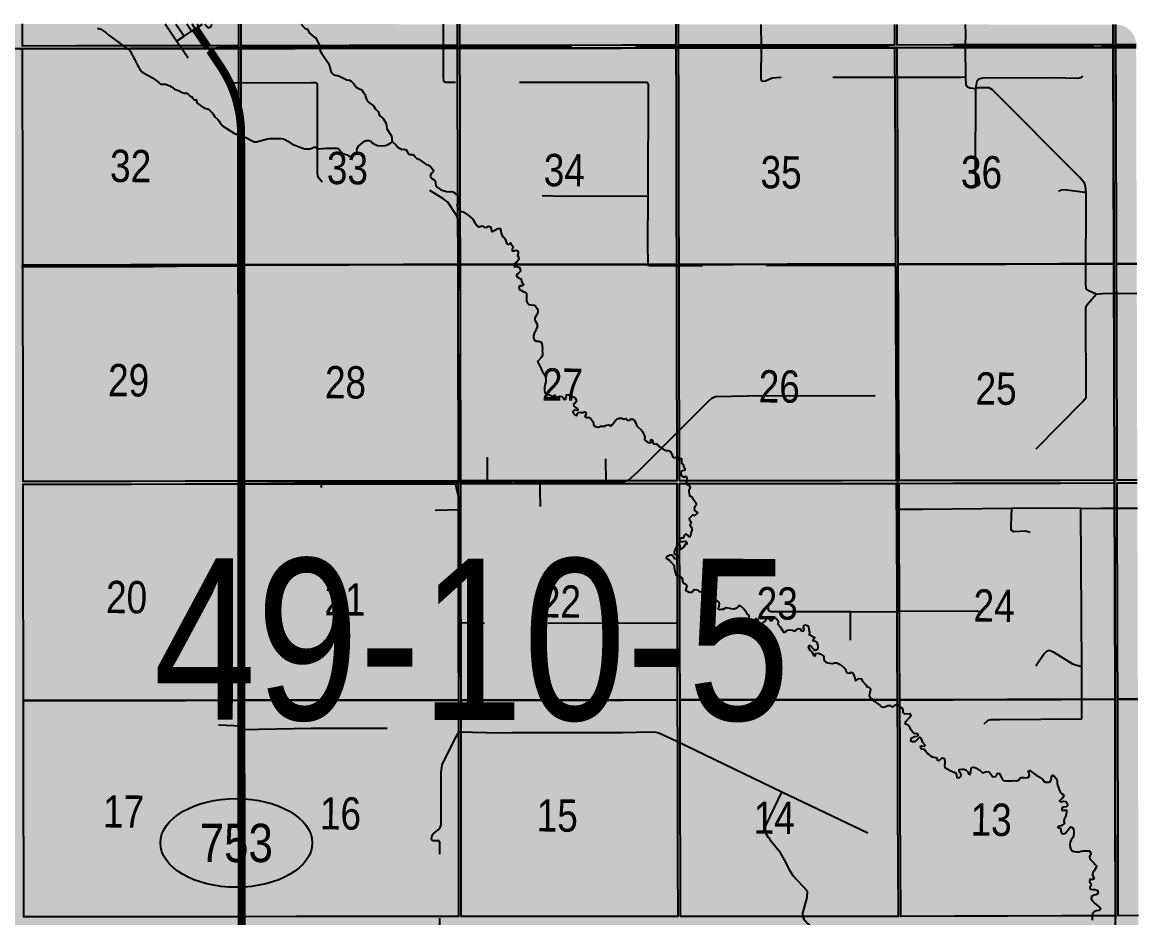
# Model space of a CAD drawing. Extents: x 586081 to 591608, y 5899207 to 5902904.
# Drawn here: x 590062.3 to 590339.2, y 5899824.3 to 5900046.2 of the extents above; entities that cross this region are included whole.
import ezdxf
from ezdxf.enums import TextEntityAlignment as Align

# ---------------------------------------------------------------- set-up
doc = ezdxf.new("R2010")
doc.units = 0
doc.header["$LTSCALE"] = 5
doc.linetypes.add('DASHED2', pattern=[9.525, 6.35, -3.175])
for name, color, linetype in [('AUX-LABELS', 1, 'Continuous'), ('RoadSeg', 57, 'DASHED2'), ('ROUTE-MAP-HWY', 2, 'Continuous'), ('T-CREEK', 160, 'Continuous'), ('Townships', 57, 'Continuous')]:
    doc.layers.add(name, color=color, linetype=linetype)
doc.layers.add('ROUTE-MAP-BACKGROUND-H', color=7, linetype='Continuous', true_color=0xf0ebff)
doc.layers.add('Sections', color=7, linetype='Continuous', true_color=0x13f661)
doc.styles.add('120', font='ARIALN.TTF', dxfattribs={"height": 13})
doc.styles.add('80A', font='ARIALN.TTF', dxfattribs={"height": 10})

# ---------------------------------------------------------------- blocks, each defined once
blk = doc.blocks.new('hwy_sec')
h = blk.add_hatch(color=255)
edge = h.paths.add_edge_path()
edge.add_ellipse((-0.7, -0.79), major_axis=(18.84, 0), ratio=0.584608, start_angle=0, end_angle=360)
at = {"color": 3}
blk.add_ellipse((-0.7, -0.79), major_axis=(18.84, 0), ratio=0.584608, dxfattribs=at)
at = {"color": 240, "style": '80A'}
blk.add_attdef('SEC', text='', height=9.5, dxfattribs=at).set_placement((-0.7, -0.79), align=Align.MIDDLE_CENTER)

msp = doc.modelspace()

# ---------------------------------------------------------------- hatches: boundary and pattern name
at = {"layer": 'ROUTE-MAP-BACKGROUND-H'}
h = msp.add_hatch(color=256, dxfattribs=at)
h.dxf.hatch_style = 1
edge = h.paths.add_edge_path()
edge.add_line((589351.126, 5899716.679), (589352.241, 5900041.249))
edge.add_arc((589357.239, 5900041.232), 4.998, 89.96772, 179.80317, ccw=False)
edge.add_line((589357.242, 5900046.23), (590333.345, 5900045.68))
edge.add_arc((590333.342, 5900040.682), 4.998, 0.15373, 89.96772, ccw=False)
edge.add_line((590338.34, 5900040.695), (590339.21, 5899716.211))
edge.add_arc((590334.213, 5899716.198), 4.998, -90.02719, 0.15373, ccw=False)
edge.add_line((590334.21, 5899711.2), (589356.122, 5899711.664))
edge.add_arc((589356.124, 5899716.662), 4.998, 179.80317, 269.97281, ccw=False)

# ---------------------------------------------------------------- linework, layer by layer
at = {"layer": 'RoadSeg'}
for p, q in [((590100.466, 5900041.543), (590097.623, 5900045.812)), ((590104.219, 5900044.031), (590103.044, 5900045.809)), ((590105.977, 5900045.194), (590105.575, 5900045.808)), ((590105.977, 5900045.194), (590106.926, 5900045.807)), ((590245.436, 5900040.27), (590245.433, 5900045.729)), ((590100.466, 5900041.543), (590102.384, 5900042.812)), ((590104.219, 5900044.031), (590105.131, 5900044.628)), ((590105.131, 5900044.628), (590105.977, 5900045.194)), ((590103.378, 5900037.347), (590100.466, 5900041.543)), ((590108.724, 5900039.266), (590108.279, 5900039.931)), ((590135.444, 5900040.107), (590136.042, 5900040.108)), ((590136.042, 5900040.108), (590166.65, 5900040.174)), ((590166.65, 5900040.174), (590245.436, 5900040.27)), ((590245.436, 5900040.27), (590296.081, 5900040.326)), ((590296.122, 5900032.667), (590296.081, 5900040.326)), ((590298.515, 5900008.445), (590298.596, 5900029.781)), ((590170.552, 5899932.18), (590170.412, 5899996.965)), ((590279.129, 5899953.739), (590279.106, 5899984.447)), ((590177.52, 5899932.168), (590177.552, 5899938.468)), ((590206.962, 5899932.249), (590206.917, 5899938.052)), ((590136.377, 5899932.131), (590116.524, 5899931.813)), ((590136.384, 5899930.898), (590136.377, 5899932.131)), ((590170.552, 5899932.18), (590169.618, 5899932.133)), ((590177.52, 5899932.168), (590170.552, 5899932.18)), ((590206.962, 5899932.249), (590190.624, 5899932.226)), ((590164.573, 5899925.304), (590170.645, 5899925.477)), ((590170.555, 5899897.373), (590170.645, 5899925.477)), ((590279.405, 5899900.188), (590279.338, 5899925.596)), ((590324.608, 5899925.695), (590307.549, 5899925.803)), ((590267.501, 5899900.138), (590279.405, 5899900.188)), ((590267.554, 5899893.136), (590267.501, 5899900.138)), ((590170.486, 5899870.268), (590170.555, 5899897.373)), ((590110.846, 5899872.154), (590116.556, 5899871.848)), ((590271.851, 5899845.302), (590250.492, 5899855.452))]:
    msp.add_line(p, q, dxfattribs=at)
for points in [[(590100.322, 5900045.811), (590101.533, 5900044.007), (590102.384, 5900042.812)], [(590105.131, 5900044.628), (590104.41, 5900045.699), (590104.337, 5900045.809)], [(590107.426, 5900045.807), (590108.273, 5900044.98), (590108.606, 5900044.939), (590108.976, 5900045.131), (590109.22, 5900045.626), (590109.124, 5900045.806)], [(590166.65, 5900040.174), (590166.646, 5900045.774)], [(590296.081, 5900040.326), (590296.085, 5900043.57), (590296.077, 5900045.701)], [(590102.384, 5900042.812), (590103.847, 5900043.772), (590104.219, 5900044.031)], [(590108.724, 5900039.266), (590109.269, 5900039.512), (590109.782, 5900039.715), (590110.399, 5900039.901), (590110.774, 5900039.972), (590111.183, 5900040.018), (590111.622, 5900040.046), (590112.042, 5900040.06), (590135.444, 5900040.107)], [(590217.384, 5900003.08), (590217.432, 5900030.785), (590217.244, 5900031.322), (590167.165, 5900031.307), (590166.773, 5900031.682), (590166.628, 5900032.685), (590166.65, 5900040.174)], [(590296.122, 5900032.667), (590294.92, 5900032.559), (590250.343, 5900032.561), (590248.139, 5900032.374), (590246.457, 5900031.643), (590245.589, 5900031.594), (590245.368, 5900032.199), (590245.436, 5900040.27)], [(590296.081, 5900040.326), (590329.737, 5900040.377), (590338.34, 5900040.412)], [(590298.596, 5900029.781), (590297.198, 5900029.877), (590296.503, 5900030.158), (590296.246, 5900030.597), (590296.122, 5900032.667)], [(590298.596, 5900029.781), (590298.971, 5900031.773), (590299.38, 5900032.198), (590300.419, 5900032.443), (590317.725, 5900032.546), (590323.823, 5900032.419), (590324.693, 5900032.534), (590325.199, 5900032.856)], [(590136.607, 5900006.609), (590135.826, 5900007.526), (590135.474, 5900008.107), (590135.424, 5900009.035), (590135.452, 5900026.238), (590135.449, 5900030.839), (590135.286, 5900031.042), (590135.09, 5900031.214), (590133.857, 5900031.239), (590113.698, 5900031.169)], [(590325.925, 5900003.901), (590325.828, 5900005.637), (590325.511, 5900006.411), (590324.373, 5900007.802), (590302.757, 5900029.494), (590301.901, 5900030.011), (590299.266, 5900029.967), (590298.596, 5900029.781)], [(590170.412, 5899996.965), (590169.972, 5899998.24), (590167.743, 5900001.621), (590166.462, 5900002.582), (590163.236, 5900004.517)], [(590325.925, 5900003.901), (590325.595, 5900004.075), (590320.474, 5900004.716), (590319.807, 5900004.664), (590319.099, 5900004.312)], [(590328.466, 5899978.843), (590326.748, 5899979.579), (590325.977, 5899980.156), (590325.887, 5899981.464), (590325.925, 5900003.901)], [(590217.384, 5900003.08), (590214.051, 5900003.116), (590196.513, 5900003.085), (590191.076, 5900003.237)], [(590279.106, 5899984.447), (590278.93, 5899985.551), (590278.471, 5899985.927), (590217.557, 5899985.906), (590217.374, 5899986.254), (590217.336, 5899991.278), (590217.384, 5900003.08)], [(590062.052, 5899985.737), (590088.956, 5899985.605), (590106.132, 5899985.878), (590116.232, 5899985.799), (590116.503, 5899985.56)], [(590313.592, 5899940.513), (590325.072, 5899952.141), (590325.929, 5899953.257), (590325.887, 5899975.573), (590326.315, 5899976.421), (590328.466, 5899978.843)], [(590328.466, 5899978.843), (590330.038, 5899979.043), (590338.505, 5899979.074)], [(590211.231, 5899932.306), (590212.574, 5899932.799), (590214.818, 5899934.852), (590232.323, 5899952.355), (590233.138, 5899953.071), (590234.113, 5899953.485), (590241.885, 5899953.655), (590279.129, 5899953.739)], [(590279.338, 5899925.596), (590279.268, 5899930.198), (590279.129, 5899953.739)], [(590169.618, 5899932.133), (590163.819, 5899932.255), (590161.383, 5899932.14), (590136.377, 5899932.131)], [(590170.645, 5899925.477), (590170.479, 5899928.715), (590170.01, 5899930.044), (590169.618, 5899932.133)], [(590190.624, 5899932.226), (590189.593, 5899932.347), (590177.52, 5899932.168)], [(590190.698, 5899926.223), (590190.645, 5899930.058), (590190.624, 5899932.226)], [(590211.231, 5899932.306), (590211.029, 5899932.231), (590206.962, 5899932.249)], [(590279.338, 5899925.596), (590285.371, 5899925.536), (590307.549, 5899925.803)], [(590312.09, 5899919.807), (590310.896, 5899920.098), (590308.026, 5899919.959), (590307.401, 5899920.372), (590307.327, 5899921.607), (590307.549, 5899925.803)], [(590324.608, 5899925.695), (590329.587, 5899925.841), (590338.648, 5899925.831)], [(590324.861, 5899886.498), (590324.787, 5899898.869), (590324.608, 5899925.695)], [(590267.501, 5899900.138), (590247.897, 5899900.15), (590247.4, 5899900.294), (590247.208, 5899900.665), (590247.185, 5899901.199)], [(590299.792, 5899899.36), (590299.606, 5899900.031), (590298.978, 5899900.311), (590279.405, 5899900.188)], [(590224.299, 5899897.345), (590176.786, 5899897.209), (590170.555, 5899897.373)], [(590324.861, 5899886.498), (590323.301, 5899886.864), (590322.641, 5899887.178), (590317.869, 5899890.146), (590316.809, 5899890.501), (590316.138, 5899890.282), (590315.56, 5899889.727), (590313.494, 5899886.637)], [(590300.659, 5899872.403), (590301.675, 5899873.231), (590301.968, 5899873.39), (590302.392, 5899873.452), (590303.982, 5899873.467), (590304.516, 5899873.455), (590324.856, 5899873.562), (590324.861, 5899886.498)], [(590152.702, 5899871.242), (590133.863, 5899871.17), (590116.56, 5899870.862)], [(590165.751, 5899792.45), (590165.744, 5899842.928), (590165.587, 5899843.398), (590163.887, 5899843.401), (590163.696, 5899843.839), (590163.774, 5899844.37), (590164.122, 5899845.063), (590165.311, 5899846.105), (590165.789, 5899846.662), (590166.104, 5899847.355), (590166.075, 5899860.292), (590166.282, 5899862.188), (590169.59, 5899868.887), (590170.486, 5899870.268)], [(590250.492, 5899855.452), (590224.318, 5899868.071), (590219.993, 5899870.062), (590219.395, 5899870.208), (590217.697, 5899870.311), (590211.126, 5899870.148), (590183.553, 5899870.161), (590180.683, 5899870.021), (590170.486, 5899870.268)], [(590268.574, 5899792.459), (590268.501, 5899814.365), (590267.979, 5899814.91), (590257.894, 5899822.09), (590256.746, 5899823.014), (590256.16, 5899823.693), (590255.811, 5899824.501), (590255.763, 5899825.402), (590256.812, 5899829.314), (590256.877, 5899830.846), (590253.356, 5899834.654), (590252.485, 5899836.006), (590251.495, 5899838.094), (590250.175, 5899840.356), (590247.868, 5899843.205), (590247.418, 5899844.014), (590247.187, 5899844.086), (590246.319, 5899845.638), (590246.409, 5899846.769), (590246.725, 5899847.53), (590250.492, 5899855.452)]]:
    msp.add_lwpolyline(points, dxfattribs=at)
msp.add_lwpolyline([(590298.515, 5900008.445), (590298.496, 5900005.978), (590299.091, 5900005.732), (590299.328, 5900005.893), (590299.572, 5900006.422), (590299.417, 5900006.959)], close=True, dxfattribs=at)
at = {"layer": 'ROUTE-MAP-HWY', "const_width": 1.999}
for points in [[(590108.279, 5900039.931), (590106.58, 5900042.472), (590105.131, 5900044.628)], [(590113.698, 5900031.169), (590113.421, 5900031.741), (590113.086, 5900032.395), (590112.735, 5900033.047), (590112.372, 5900033.691), (590111.994, 5900034.319), (590111.604, 5900034.931), (590111.216, 5900035.527), (590108.724, 5900039.266)], [(590116.503, 5899985.56), (590116.502, 5899987.504), (590116.489, 5900017.693), (590116.481, 5900018.434), (590116.468, 5900019.168), (590116.446, 5900019.896), (590116.406, 5900020.617), (590116.347, 5900021.337), (590116.275, 5900022.055), (590116.184, 5900022.772), (590116.072, 5900023.486), (590115.94, 5900024.199), (590115.788, 5900024.908), (590115.624, 5900025.613), (590115.449, 5900026.316), (590115.258, 5900027.013), (590115.051, 5900027.706), (590114.824, 5900028.392), (590114.581, 5900029.074), (590114.319, 5900029.75), (590114.039, 5900030.42), (590113.74, 5900031.083), (590113.698, 5900031.169)], [(590116.524, 5899931.813), (590116.504, 5899982.717), (590116.503, 5899985.56)]]:
    msp.add_lwpolyline(points, dxfattribs=at)
at = {"layer": 'ROUTE-MAP-HWY', "const_width": 1.999, "flags": 128}
for points in [[(590116.556, 5899871.848), (590116.524, 5899931.813)], [(590116.56, 5899870.862), (590116.556, 5899871.848)], [(590116.613, 5899823.863), (590116.56, 5899870.862)], [(590116.648, 5899792.001), (590116.613, 5899823.863)]]:
    msp.add_lwpolyline(points, dxfattribs=at)
at = {"layer": 'Sections', "color": 8}
for points in [[(590075.682, 5900040.379), (590062.298, 5900040.363), (590062.293, 5900045.832)], [(590115.827, 5900045.802), (590115.834, 5900040.427), (590102.45, 5900040.411), (590089.067, 5900040.395), (590075.682, 5900040.379)], [(590129.899, 5900040.449), (590116.504, 5900040.428), (590116.497, 5900045.802)], [(590170.047, 5900045.772), (590170.044, 5900040.49), (590156.669, 5900040.48), (590143.294, 5900040.47), (590129.899, 5900040.449)], [(590184.099, 5900040.506), (590170.715, 5900040.49), (590170.717, 5900045.771)], [(590224.251, 5900045.741), (590224.253, 5900040.553), (590210.869, 5900040.537), (590197.484, 5900040.522), (590184.099, 5900040.506)], [(590238.308, 5900040.569), (590224.924, 5900040.553), (590224.921, 5900045.741)], [(590278.453, 5900045.711), (590278.462, 5900040.616), (590265.078, 5900040.6), (590251.693, 5900040.584), (590238.308, 5900040.569)], [(590292.518, 5900040.632), (590279.133, 5900040.616), (590279.123, 5900045.71)], [(590332.659, 5900045.68), (590332.672, 5900040.679), (590319.287, 5900040.663), (590305.902, 5900040.647), (590292.518, 5900040.632)], [(590338.34, 5900040.706), (590333.342, 5900040.682), (590333.329, 5900045.68)], [(590338.485, 5899986.378), (590333.489, 5899986.375), (590333.453, 5899999.782), (590333.416, 5900013.189), (590333.38, 5900026.6), (590333.344, 5900040.012), (590338.341, 5900040.035)], [(590338.629, 5899932.746), (590333.634, 5899932.74), (590333.598, 5899946.148), (590333.562, 5899959.557), (590333.525, 5899972.966), (590333.489, 5899986.375), (590338.485, 5899986.378)], [(590338.775, 5899878.448), (590333.78, 5899878.44), (590333.746, 5899891.843), (590333.713, 5899905.246), (590333.674, 5899918.658), (590333.636, 5899932.069), (590338.631, 5899932.075)], [(590338.919, 5899824.816), (590333.923, 5899824.804), (590333.887, 5899838.213), (590333.852, 5899851.621), (590333.816, 5899865.031), (590333.78, 5899878.44), (590338.775, 5899878.448)]]:
    msp.add_lwpolyline(points, dxfattribs=at)
for points in [[(590129.977, 5899986.142), (590116.58, 5899986.126), (590116.561, 5899999.534), (590116.543, 5900012.942), (590116.524, 5900026.35), (590116.505, 5900039.757), (590129.9, 5900039.779), (590143.294, 5900039.8), (590156.669, 5900039.81), (590170.044, 5900039.819), (590170.075, 5900026.412), (590170.107, 5900013.004), (590170.138, 5899999.597), (590170.169, 5899986.189), (590156.772, 5899986.173), (590143.375, 5899986.158)], [(590184.222, 5899986.201), (590170.839, 5899986.19), (590170.808, 5899999.597), (590170.777, 5900013.005), (590170.746, 5900026.412), (590170.714, 5900039.82), (590184.099, 5900039.836), (590197.484, 5900039.851), (590210.869, 5900039.867), (590224.254, 5900039.882), (590224.283, 5900026.471), (590224.312, 5900013.059), (590224.341, 5899999.647), (590224.37, 5899986.236), (590210.988, 5899986.224), (590197.605, 5899986.213)], [(590238.45, 5899986.25), (590225.041, 5899986.236), (590225.012, 5899999.648), (590224.982, 5900013.06), (590224.953, 5900026.471), (590224.924, 5900039.883), (590238.309, 5900039.899), (590251.694, 5900039.914), (590265.079, 5900039.93), (590278.464, 5900039.945), (590278.517, 5900026.532), (590278.57, 5900013.118), (590278.623, 5899999.705), (590278.676, 5899986.291), (590265.268, 5899986.278), (590251.859, 5899986.264)], [(590292.715, 5899986.313), (590279.347, 5899986.292), (590279.294, 5899999.706), (590279.24, 5900013.119), (590279.187, 5900026.533), (590279.134, 5900039.946), (590292.519, 5900039.962), (590305.904, 5900039.977), (590319.289, 5900039.993), (590332.673, 5900040.008), (590332.71, 5900026.599), (590332.746, 5900013.189), (590332.782, 5899999.782), (590332.819, 5899986.375), (590319.451, 5899986.354), (590306.083, 5899986.333)], [(590075.762, 5899986.078), (590062.38, 5899986.062), (590062.359, 5899999.469), (590062.339, 5900012.877), (590062.319, 5900026.285), (590062.298, 5900039.692), (590075.682, 5900039.708), (590089.066, 5900039.724), (590102.451, 5900039.74), (590115.835, 5900039.756), (590115.854, 5900026.349), (590115.872, 5900012.941), (590115.891, 5899999.533), (590115.91, 5899986.125), (590102.527, 5899986.11), (590089.145, 5899986.094)], [(590075.842, 5899932.446), (590062.461, 5899932.43), (590062.441, 5899945.839), (590062.42, 5899959.247), (590062.4, 5899972.654), (590062.38, 5899986.062), (590075.762, 5899986.078), (590089.145, 5899986.094), (590102.527, 5899986.11), (590115.91, 5899986.125), (590115.928, 5899972.718), (590115.947, 5899959.31), (590115.966, 5899945.901), (590115.984, 5899932.492), (590102.603, 5899932.478), (590089.223, 5899932.463)], [(590130.064, 5899932.51), (590116.654, 5899932.493), (590116.636, 5899945.902), (590116.617, 5899959.311), (590116.599, 5899972.719), (590116.58, 5899986.126), (590129.977, 5899986.142), (590143.375, 5899986.158), (590156.772, 5899986.173), (590170.169, 5899986.189), (590170.2, 5899972.781), (590170.231, 5899959.374), (590170.262, 5899945.966), (590170.293, 5899932.559), (590156.884, 5899932.543), (590143.474, 5899932.527)], [(590184.344, 5899932.566), (590170.964, 5899932.559), (590170.933, 5899945.967), (590170.902, 5899959.374), (590170.87, 5899972.782), (590170.839, 5899986.19), (590184.222, 5899986.201), (590197.605, 5899986.213), (590210.988, 5899986.224), (590224.37, 5899986.236), (590224.4, 5899972.824), (590224.429, 5899959.412), (590224.458, 5899946.001), (590224.487, 5899932.589), (590211.106, 5899932.582), (590197.725, 5899932.574)], [(590238.59, 5899932.602), (590225.157, 5899932.59), (590225.128, 5899946.001), (590225.099, 5899959.413), (590225.07, 5899972.825), (590225.041, 5899986.236), (590238.45, 5899986.25), (590251.859, 5899986.264), (590265.268, 5899986.278), (590278.676, 5899986.291), (590278.73, 5899972.878), (590278.783, 5899959.465), (590278.836, 5899946.051), (590278.89, 5899932.637), (590265.456, 5899932.625), (590252.023, 5899932.614)], [(590292.913, 5899932.661), (590279.56, 5899932.638), (590279.507, 5899946.052), (590279.453, 5899959.466), (590279.4, 5899972.879), (590279.347, 5899986.292), (590292.715, 5899986.313), (590306.083, 5899986.333), (590319.451, 5899986.354), (590332.819, 5899986.375), (590332.855, 5899972.966), (590332.891, 5899959.556), (590332.927, 5899946.148), (590332.964, 5899932.739), (590319.615, 5899932.712), (590306.266, 5899932.685)], [(590075.923, 5899878.149), (590062.546, 5899878.133), (590062.523, 5899891.54), (590062.501, 5899904.946), (590062.482, 5899918.353), (590062.462, 5899931.76), (590075.843, 5899931.776), (590089.224, 5899931.792), (590102.604, 5899931.807), (590115.985, 5899931.822), (590116.003, 5899918.416), (590116.022, 5899905.01), (590116.04, 5899891.603), (590116.059, 5899878.196), (590102.68, 5899878.18), (590089.301, 5899878.165)], [(590130.131, 5899878.207), (590116.729, 5899878.197), (590116.71, 5899891.604), (590116.692, 5899905.01), (590116.674, 5899918.417), (590116.655, 5899931.824), (590130.065, 5899931.84), (590143.475, 5899931.857), (590156.885, 5899931.872), (590170.295, 5899931.888), (590170.306, 5899918.478), (590170.316, 5899905.068), (590170.327, 5899891.654), (590170.337, 5899878.241), (590156.935, 5899878.229), (590143.533, 5899878.218)], [(590184.407, 5899878.249), (590171.008, 5899878.241), (590170.997, 5899891.655), (590170.987, 5899905.068), (590170.976, 5899918.478), (590170.965, 5899931.889), (590184.346, 5899931.896), (590197.727, 5899931.904), (590211.108, 5899931.911), (590224.488, 5899931.919), (590224.521, 5899918.507), (590224.555, 5899905.096), (590224.579, 5899891.685), (590224.603, 5899878.274), (590211.204, 5899878.266), (590197.805, 5899878.257)], [(590238.732, 5899878.284), (590225.277, 5899878.274), (590225.25, 5899891.685), (590225.222, 5899905.097), (590225.19, 5899918.508), (590225.159, 5899931.919), (590238.592, 5899931.931), (590252.025, 5899931.943), (590265.459, 5899931.955), (590278.892, 5899931.967), (590278.94, 5899918.554), (590278.988, 5899905.141), (590279.046, 5899891.722), (590279.103, 5899878.303), (590265.646, 5899878.299), (590252.188, 5899878.295)], [(590293.105, 5899878.343), (590279.77, 5899878.31), (590279.714, 5899891.726), (590279.659, 5899905.143), (590279.611, 5899918.555), (590279.563, 5899931.968), (590292.916, 5899931.991), (590306.269, 5899932.014), (590319.617, 5899932.041), (590332.965, 5899932.069), (590333.004, 5899918.656), (590333.043, 5899905.244), (590333.076, 5899891.842), (590333.11, 5899878.439), (590319.775, 5899878.408), (590306.44, 5899878.377)], [(590075.997, 5899824.516), (590062.618, 5899824.499), (590062.6, 5899837.909), (590062.581, 5899851.319), (590062.563, 5899864.726), (590062.546, 5899878.133), (590075.923, 5899878.149), (590089.301, 5899878.165), (590102.68, 5899878.18), (590116.059, 5899878.196), (590116.076, 5899864.786), (590116.094, 5899851.375), (590116.112, 5899837.97), (590116.13, 5899824.565), (590102.752, 5899824.549), (590089.375, 5899824.533)], [(590130.2, 5899824.574), (590116.8, 5899824.566), (590116.782, 5899837.971), (590116.764, 5899851.376), (590116.746, 5899864.786), (590116.729, 5899878.197), (590130.131, 5899878.207), (590143.533, 5899878.218), (590156.935, 5899878.229), (590170.337, 5899878.241), (590170.358, 5899864.83), (590170.378, 5899851.42), (590170.389, 5899838.01), (590170.399, 5899824.6), (590156.999, 5899824.591), (590143.599, 5899824.583)], [(590184.481, 5899824.607), (590171.07, 5899824.6), (590171.059, 5899838.01), (590171.048, 5899851.421), (590171.028, 5899864.831), (590171.008, 5899878.241), (590184.407, 5899878.249), (590197.805, 5899878.257), (590211.204, 5899878.266), (590224.603, 5899878.274), (590224.632, 5899864.862), (590224.66, 5899851.451), (590224.689, 5899838.04), (590224.718, 5899824.629), (590211.305, 5899824.622), (590197.893, 5899824.614)], [(590238.866, 5899824.623), (590225.388, 5899824.628), (590225.359, 5899838.04), (590225.331, 5899851.451), (590225.304, 5899864.863), (590225.277, 5899878.274), (590238.732, 5899878.284), (590252.188, 5899878.295), (590265.646, 5899878.299), (590279.103, 5899878.303), (590279.153, 5899864.871), (590279.202, 5899851.439), (590279.258, 5899838.023), (590279.314, 5899824.606), (590265.829, 5899824.612), (590252.344, 5899824.618)], [(590293.309, 5899824.657), (590279.985, 5899824.608), (590279.929, 5899838.026), (590279.873, 5899851.444), (590279.822, 5899864.877), (590279.77, 5899878.31), (590293.105, 5899878.343), (590306.44, 5899878.377), (590319.775, 5899878.408), (590333.11, 5899878.439), (590333.145, 5899865.03), (590333.181, 5899851.62), (590333.217, 5899838.211), (590333.253, 5899824.803), (590319.944, 5899824.754), (590306.634, 5899824.706)]]:
    msp.add_lwpolyline(points, close=True, dxfattribs=at)
at = {"layer": 'T-CREEK'}
for points in [[(590131.389, 5900045.793), (590132.003, 5900045.023), (590132.388, 5900044.741), (590132.914, 5900044.562), (590133.39, 5900043.671), (590134.456, 5900042.736), (590134.892, 5900042.506), (590135.838, 5900040.731), (590135.948, 5900040.163), (590135.999, 5900039.526), (590136.174, 5900039.009), (590136.418, 5900038.573), (590138.103, 5900036.162), (590138.49, 5900035.17), (590138.734, 5900034.036), (590139.016, 5900033.654), (590139.366, 5900033.335), (590139.812, 5900033.128), (590140.383, 5900033.035), (590140.904, 5900032.86), (590142.729, 5900031.997), (590143.326, 5900031.923), (590143.737, 5900031.651), (590144.445, 5900030.997), (590144.99, 5900030.193), (590145.396, 5900029.902), (590146.388, 5900029.497), (590146.694, 5900029.126), (590146.915, 5900028.661), (590147.257, 5900028.326), (590147.354, 5900027.746), (590147.759, 5900026.809), (590148.079, 5900026.451), (590149.27, 5900025.555), (590149.828, 5900024.74), (590150.516, 5900024.043), (590150.585, 5900023.437), (590150.881, 5900023.029), (590151.665, 5900022.415), (590151.969, 5900022.004), (590152.473, 5900021.127), (590152.585, 5900019.866), (590153.676, 5900018.156), (590153.804, 5900017.61), (590153.804, 5900017.072), (590153.906, 5900016.736)], [(590080.86, 5900044.73), (590081.243, 5900044.709), (590081.744, 5900044.526), (590082.958, 5900043.682), (590083.693, 5900043.018), (590086.485, 5900040.994), (590088.07, 5900039.798), (590088.578, 5900039.625), (590088.874, 5900039.255), (590090.343, 5900036.583), (590090.77, 5900035.633), (590091.537, 5900034.329), (590091.853, 5900033.953), (590092.283, 5900033.681), (590094.55, 5900032.487), (590095.775, 5900031.593), (590096.131, 5900031.24), (590096.535, 5900030.942), (590097.771, 5900030.89), (590098.78, 5900030.536), (590099.195, 5900030.276), (590099.951, 5900029.658), (590100.964, 5900029.322), (590101.867, 5900028.836), (590102.424, 5900028.677), (590103.091, 5900028.649), (590103.796, 5900027.987), (590104.256, 5900027.755), (590104.502, 5900027.321), (590104.872, 5900026.992), (590105.396, 5900027.051), (590105.444, 5900026.65), (590105.597, 5900026.171), (590107.266, 5900025.049), (590108.302, 5900024.693), (590108.718, 5900024.412), (590109.429, 5900023.704), (590109.966, 5900022.833), (590110.711, 5900022.172), (590111.011, 5900021.772), (590111.256, 5900021.334), (590111.898, 5900020.572), (590114.867, 5900018.688), (590115.356, 5900018.475), (590116.984, 5900018.04), (590119.69, 5900016.629), (590120.287, 5900016.643), (590123.035, 5900017.34), (590123.641, 5900017.433), (590126.394, 5900017.425), (590126.971, 5900017.329), (590127.472, 5900017.151), (590128.08, 5900016.801)], [(590128.08, 5900016.801), (590129.148, 5900016.065), (590132.234, 5900014.908), (590133.561, 5900014.861), (590134.738, 5900015.378)], [(590134.738, 5900015.378), (590135.23, 5900014.928), (590135.817, 5900014.862), (590137.628, 5900015.047), (590140.267, 5900015.022), (590140.679, 5900014.77), (590141.333, 5900014.043), (590141.707, 5900013.738), (590142.753, 5900013.37), (590143.692, 5900012.926), (590144.206, 5900012.868), (590144.854, 5900013.554), (590145.14, 5900013.964), (590145.18, 5900014.587), (590145.319, 5900015.132), (590145.569, 5900015.546), (590147.106, 5900016.748), (590147.561, 5900016.969), (590148.213, 5900016.982), (590148.654, 5900016.752), (590148.938, 5900016.35), (590149.35, 5900016.086), (590150.291, 5900015.679), (590151.611, 5900015.656), (590152.232, 5900015.713), (590152.767, 5900015.848), (590153.636, 5900016.352), (590153.906, 5900016.736)], [(590153.906, 5900016.736), (590154.81, 5900015.911), (590155.432, 5900015.17), (590155.895, 5900014.956), (590156.297, 5900014.688), (590156.875, 5900014.791), (590157.386, 5900014.612), (590157.861, 5900013.739), (590158.323, 5900013.509), (590158.982, 5900013.482), (590159.387, 5900013.195), (590159.677, 5900012.788), (590160.045, 5900012.479), (590160.555, 5900012.288), (590161.797, 5900011.376), (590162.249, 5900011.11), (590162.78, 5900010.935), (590163.237, 5900010.682), (590164.186, 5900009.594), (590164.073, 5900009.158), (590163.661, 5900008.886), (590163.405, 5900008.444), (590163.458, 5900007.882), (590163.792, 5900007.533), (590164.206, 5900007.264), (590164.564, 5900006.913), (590164.627, 5900006.295), (590164.763, 5900005.757), (590165.095, 5900005.394), (590165.867, 5900004.811), (590166.356, 5900004.595), (590167.393, 5900004.267), (590168.016, 5900004.215), (590168.602, 5900004.282), (590169.125, 5900004.131), (590169.561, 5900003.895), (590169.792, 5900003.541), (590170.153, 5900003.623), (590170.334, 5900003.114), (590170.31, 5900001.264), (590169.924, 5900000.984), (590170.14, 5900000.528), (590170.995, 5899999.367), (590171.53, 5899999.238), (590172.795, 5899998.433), (590173.903, 5899997.472), (590174.201, 5899997.06), (590174.437, 5899996.626), (590175.006, 5899995.822), (590175.405, 5899995.558), (590175.9, 5899995.727), (590176.438, 5899995.693), (590176.862, 5899995.413), (590177.376, 5899995.479), (590177.804, 5899995.747), (590178.315, 5899995.588), (590178.48, 5899995.071), (590178.533, 5899994.448), (590178.836, 5899994.363), (590180.137, 5899995.132), (590180.733, 5899995.097), (590180.897, 5899994.587), (590180.934, 5899993.955), (590181.109, 5899993.442), (590181.379, 5899993.029), (590181.735, 5899992.709), (590182.033, 5899992.325), (590182.158, 5899991.761), (590182.398, 5899991.333), (590182.87, 5899991.2), (590183.219, 5899991.542), (590183.381, 5899991.393), (590183.913, 5899990.563), (590183.691, 5899990.111), (590183.64, 5899989.575), (590184.114, 5899989.603), (590184.666, 5899989.73), (590185.148, 5899989.545), (590185.134, 5899988.972), (590184.971, 5899988.446), (590185.247, 5899988.03), (590185.298, 5899987.484), (590184.737, 5899986.707), (590184.317, 5899986.434), (590184.061, 5899986.011), (590184.314, 5899985.613), (590184.868, 5899985.72), (590185.386, 5899985.573), (590185.664, 5899985.159), (590185.733, 5899984.577), (590185.412, 5899984.203), (590184.988, 5899983.931), (590184.734, 5899983.497), (590184.998, 5899983.075), (590185.426, 5899982.827), (590185.907, 5899982.633), (590185.97, 5899982.025), (590186.541, 5899981.265), (590186.214, 5899980.935), (590185.569, 5899980.911), (590185.309, 5899980.494), (590185.484, 5899980.001), (590185.969, 5899979.798), (590186.385, 5899979.515), (590186.856, 5899979.314), (590187.246, 5899979.029), (590187.194, 5899978.398), (590187.24, 5899977.101), (590187.454, 5899976.614), (590187.818, 5899976.269), (590188.415, 5899976.174), (590189.098, 5899976.165), (590189.482, 5899975.864), (590189.998, 5899975.022), (590190.012, 5899974.412), (590189.893, 5899974.003), (590189.726, 5899973.673)], [(590189.726, 5899973.673), (590189.301, 5899973.02), (590189.307, 5899972.452), (590189.815, 5899971.587), (590189.93, 5899971.033), (590189.789, 5899970.481), (590189.127, 5899969.103), (590188.952, 5899968.571), (590188.981, 5899967.94), (590189.185, 5899967.465), (590189.619, 5899967.239), (590190.284, 5899967.232), (590190.775, 5899967.055), (590191.032, 5899966.616), (590191.171, 5899965.408), (590191.09, 5899964.825), (590191.231, 5899964.288), (590191.155, 5899963.689), (590190.94, 5899963.214), (590190.247, 5899962.54), (590189.963, 5899962.148), (590190.17, 5899961.671), (590190.897, 5899960.352), (590191.242, 5899959.324), (590191.586, 5899959.001), (590191.878, 5899958.625), (590192.005, 5899958.061), (590192.004, 5899957.388), (590191.93, 5899956.773), (590191.767, 5899956.263), (590191.665, 5899955.688), (590191.661, 5899955.007), (590191.76, 5899954.479), (590193.127, 5899953.824), (590193.486, 5899953.503), (590194.25, 5899953.798), (590194.486, 5899953.35), (590194.935, 5899953.331), (590195.37, 5899953.571), (590195.951, 5899953.475), (590196.315, 5899953.164), (590196.592, 5899952.76), (590196.993, 5899952.836), (590197.112, 5899953.947), (590197.745, 5899953.91), (590199.233, 5899953.285), (590199.486, 5899952.859), (590199.596, 5899952.275), (590199.321, 5899951.852), (590198.842, 5899951.663), (590198.923, 5899951.182), (590199.283, 5899950.836), (590199.76, 5899950.637), (590200.053, 5899950.279), (590199.605, 5899950.04), (590199, 5899950.078), (590198.681, 5899949.766), (590198.874, 5899949.287), (590199.17, 5899948.917), (590199.697, 5899948.754), (590199.842, 5899949.275), (590200.201, 5899949.613), (590200.681, 5899949.498), (590201.169, 5899949.555), (590201.604, 5899949.708), (590202.014, 5899949.429), (590201.937, 5899948.991), (590201.707, 5899948.541), (590202.162, 5899948.321), (590202.793, 5899948.288), (590203.145, 5899947.967), (590203.732, 5899947.193), (590203.805, 5899946.581), (590204.065, 5899946.175), (590204.54, 5899945.939), (590205.108, 5899945.913), (590205.565, 5899946.127), (590206.693, 5899946.123), (590207.075, 5899946.421), (590207.613, 5899946.44), (590208.072, 5899946.232), (590208.468, 5899946.478), (590209.38, 5899947.662), (590209.788, 5899947.942), (590210.267, 5899948.128), (590210.831, 5899948.1), (590211.328, 5899947.906), (590211.916, 5899948.004), (590212.242, 5899947.646), (590212.643, 5899947.519), (590213.011, 5899947.839), (590213.547, 5899947.914), (590213.927, 5899947.625), (590214.201, 5899947.215), (590214.574, 5899946.225), (590214.92, 5899945.868), (590215.682, 5899945.266), (590215.974, 5899944.838), (590216.584, 5899943.507), (590216.449, 5899942.882), (590216.771, 5899942.532), (590217.144, 5899942.24), (590217.578, 5899941.997), (590218.088, 5899942.127), (590218.053, 5899942.36), (590217.921, 5899942.651), (590218.112, 5899942.798), (590218.39, 5899942.709), (590218.527, 5899942.182), (590218.841, 5899941.697), (590219.34, 5899941.771), (590219.74, 5899941.538), (590220.037, 5899941.155), (590220.477, 5899940.921), (590220.862, 5899940.635), (590221.757, 5899940.138), (590222.463, 5899940.072), (590222.903, 5899939.844), (590223.373, 5899938.965), (590223.515, 5899938.431), (590223.578, 5899938.371), (590224.011, 5899938.391), (590224.552, 5899938.522), (590224.661, 5899938.457), (590224.435, 5899937.836), (590224.68, 5899937.78), (590225.087, 5899938.055), (590225.537, 5899938.168), (590225.647, 5899938.123), (590225.681, 5899936.97), (590226.14, 5899936.521), (590226.155, 5899936.118), (590226.448, 5899935.746), (590226.465, 5899935.336), (590226.372, 5899935.183), (590225.783, 5899935.087), (590225.514, 5899934.649), (590225.525, 5899933.915), (590225.967, 5899933.669), (590226.415, 5899933.509), (590226.666, 5899933.76), (590226.816, 5899933.691), (590227.007, 5899933.21), (590227.03, 5899932.636), (590226.833, 5899932.081), (590227.072, 5899931.657), (590227.519, 5899931.413), (590227.794, 5899931.007), (590227.625, 5899930.511), (590227.501, 5899930.399), (590227.441, 5899930.127), (590227.47, 5899929.907)], [(590227.47, 5899929.907), (590227.478, 5899929.842), (590227.58, 5899929.515), (590227.636, 5899928.893), (590228.133, 5899928.685), (590228.396, 5899928.263), (590228.717, 5899927.917), (590229.261, 5899927.079), (590229.283, 5899926.576), (590228.957, 5899926.229), (590228.755, 5899925.753), (590228.858, 5899925.242), (590229.086, 5899925.066), (590229.337, 5899924.97), (590229.578, 5899924.584), (590228.873, 5899923.902), (590228.663, 5899924.119), (590228.456, 5899924.183), (590228.161, 5899923.801), (590227.531, 5899923.235), (590227.65, 5899922.899), (590228.05, 5899922.29), (590227.778, 5899921.781), (590227.753, 5899921.52), (590227.964, 5899921.291), (590228.231, 5899920.831), (590228.274, 5899920.509), (590227.954, 5899919.667), (590227.901, 5899918.985), (590227.689, 5899918.7), (590227.5, 5899918.698), (590227.174, 5899919.147), (590226.753, 5899919.442), (590226.269, 5899919.017), (590226.147, 5899918.542), (590226.027, 5899918.361), (590225.626, 5899918.35), (590225.183, 5899918.172), (590225.15, 5899918.06), (590225.185, 5899917.638), (590225.352, 5899917.549), (590225.934, 5899917.534), (590226.685, 5899917.638), (590226.971, 5899917.271), (590226.968, 5899916.89), (590226.628, 5899916.869), (590226.389, 5899916.467), (590226.149, 5899916.096), (590225.997, 5899916.009), (590225.684, 5899915.62), (590225.559, 5899915.589), (590225.375, 5899915.967), (590225.32, 5899916.66), (590225.273, 5899916.756), (590224.873, 5899916.936), (590224.799, 5899916.927), (590224.466, 5899916.597), (590223.843, 5899914.975), (590223.847, 5899914.667), (590223.982, 5899914.388), (590224.481, 5899914.11), (590224.774, 5899913.681), (590224.61, 5899913.316), (590224.477, 5899913.244), (590223.972, 5899913.243), (590223.669, 5899913.802), (590223.369, 5899914.197), (590222.804, 5899914.142), (590222.115, 5899913.817)], [(590222.115, 5899913.817), (590221.88, 5899913.488), (590221.88, 5899913.415), (590222.713, 5899912.815), (590222.971, 5899912.485), (590223.741, 5899911.697), (590223.855, 5899911.42), (590223.855, 5899911.092), (590224.074, 5899909.873), (590224.261, 5899909.394), (590224.444, 5899909.116), (590224.604, 5899908.983), (590225.296, 5899908.947), (590225.62, 5899908.632), (590225.901, 5899908.241), (590225.935, 5899907.607), (590226.256, 5899907.244), (590226.693, 5899906.977), (590226.993, 5899906.521), (590226.669, 5899905.498), (590227.547, 5899905.035), (590227.814, 5899904.99), (590228.182, 5899905.018), (590228.667, 5899905.552), (590228.979, 5899905.627), (590229.541, 5899905.593), (590229.952, 5899905.28), (590231.015, 5899904.948), (590231.351, 5899904.614), (590231.496, 5899904.023), (590231.768, 5899904.01), (590232.113, 5899904.087), (590232.666, 5899904.908), (590233.118, 5899903.979), (590233.029, 5899903.379), (590232.666, 5899903.064), (590232.52, 5899902.81), (590232.655, 5899902.659), (590233.324, 5899902.645), (590234.446, 5899902.909), (590234.842, 5899902.625), (590234.972, 5899902.093), (590234.927, 5899901.546), (590234.795, 5899901.215), (590234.735, 5899900.861), (590235.13, 5899900.662), (590235.542, 5899900.812), (590236.031, 5899900.81), (590236.332, 5899900.919), (590236.697, 5899901.233), (590237.864, 5899900.927), (590238.522, 5899900.825), (590238.723, 5899900.875), (590239.013, 5899901.052), (590239.561, 5899901.218), (590239.858, 5899901.679), (590240.224, 5899901.708), (590241.115, 5899900.895), (590241.417, 5899900.461), (590241.808, 5899899.609), (590242.307, 5899899.186), (590242.347, 5899898.677), (590242.052, 5899898.26), (590242.195, 5899897.478), (590242.413, 5899897.086), (590242.597, 5899897.05), (590243.003, 5899897.137), (590243.372, 5899897.468), (590243.339, 5899897.863), (590243.491, 5899897.923), (590244.063, 5899898.456), (590244.318, 5899898.379), (590244.492, 5899898.137), (590244.576, 5899897.902), (590244.621, 5899897.212), (590244.903, 5899896.901), (590245.024, 5899896.874), (590245.406, 5899896.965), (590245.804, 5899897.377), (590246.271, 5899897.722), (590246.554, 5899898.013), (590246.623, 5899898.558), (590246.849, 5899898.732), (590247.147, 5899898.774), (590247.346, 5899898.611), (590247.581, 5899898.062), (590247.82, 5899897.92), (590248.124, 5899897.942), (590248.332, 5899898.446), (590248.4, 5899898.487), (590249.01, 5899898.517), (590249.381, 5899898.213), (590249.659, 5899897.729), (590249.636, 5899897.477), (590249.519, 5899897.151), (590249.654, 5899896.804), (590250.094, 5899896.424), (590251.02, 5899895.023), (590251.199, 5899895.045), (590251.572, 5899895.213), (590251.629, 5899895.333), (590251.961, 5899895.565), (590252.536, 5899895.676), (590253.14, 5899895.561), (590253.295, 5899895.428), (590253.728, 5899895.381), (590254.145, 5899895.632), (590254.477, 5899895.98), (590255.024, 5899895.933), (590255.281, 5899895.515), (590255.749, 5899895.319), (590256.052, 5899895.712), (590255.911, 5899896.216), (590255.945, 5899896.748), (590256.41, 5899896.911), (590256.79, 5899896.754), (590257.117, 5899896.476), (590257.218, 5899895.657), (590257.355, 5899895.117), (590257.304, 5899894.516), (590258.659, 5899893.797), (590258.216, 5899892.991), (590258.762, 5899892.835), (590259.164, 5899892.547), (590259.334, 5899892.016), (590259.406, 5899891.428), (590259.347, 5899890.784), (590258.899, 5899890.567), (590258.468, 5899890.82), (590257.818, 5899891.547), (590257.36, 5899891.798), (590257.079, 5899891.393), (590257.26, 5899890.93), (590257.559, 5899890.545), (590257.913, 5899890.225), (590258.206, 5899889.821), (590258.352, 5899889.281), (590258.779, 5899889.185), (590258.92, 5899889.792), (590259.518, 5899889.859), (590260.044, 5899889.713), (590260.859, 5899889.172), (590260.914, 5899888.937), (590260.913, 5899888.518), (590261.045, 5899887.968), (590261.433, 5899887.67), (590261.954, 5899887.477), (590262.515, 5899887.365), (590263.094, 5899887.338), (590263.59, 5899887.513), (590264.189, 5899887.458), (590264.669, 5899887.266), (590265.103, 5899887.02), (590265.867, 5899886.354), (590266.208, 5899885.983), (590266.37, 5899885.482), (590266.597, 5899885.033), (590267.189, 5899884.929), (590267.669, 5899885.199), (590268.067, 5899884.985), (590268.553, 5899884.12), (590268.778, 5899883.032), (590269.595, 5899883.607), (590270.227, 5899883.55), (590270.408, 5899883.04), (590271.443, 5899881.983), (590271.652, 5899881.516), (590272.104, 5899881.41), (590272.507, 5899881.023), (590272.411, 5899880.451), (590272.239, 5899879.903), (590272.186, 5899879.289), (590272.446, 5899878.797), (590272.93, 5899878.591), (590273.425, 5899877.979), (590274.83, 5899877.004), (590275.159, 5899876.619), (590275.719, 5899876.475), (590276.328, 5899876.64), (590276.766, 5899876.891), (590277.336, 5899876.87), (590277.767, 5899876.613), (590278.279, 5899876.72), (590278.64, 5899877.055), (590279.174, 5899877.225), (590279.547, 5899876.929), (590279.898, 5899876.531), (590280.324, 5899876.284), (590280.476, 5899875.772), (590280.528, 5899875.156), (590280.92, 5899874.866), (590282.24, 5899874.899), (590282.471, 5899874.444), (590282.211, 5899874.004), (590281.089, 5899872.781), (590281.113, 5899872.337), (590281.63, 5899872.181), (590281.995, 5899871.861), (590282.246, 5899871.41), (590283.065, 5899870.207), (590283.261, 5899870.018), (590284.088, 5899869.99), (590284.343, 5899869.56), (590284.001, 5899869.223), (590283.413, 5899869.149), (590282.517, 5899868.622), (590282.38, 5899868.113), (590282.898, 5899867.952), (590283.528, 5899867.994), (590283.94, 5899868.287), (590284.619, 5899869.073), (590284.985, 5899868.844), (590285.333, 5899867.865), (590285.979, 5899867.145), (590285.907, 5899866.749), (590285.154, 5899866.847), (590284.826, 5899866.672), (590285.017, 5899866.188), (590285.593, 5899866.073), (590286.022, 5899865.82), (590286.663, 5899864.995), (590287.03, 5899864.792), (590287.358, 5899864.452), (590287.777, 5899864.175), (590288.912, 5899863.967), (590288.984, 5899863.383), (590289.554, 5899863.257), (590290.251, 5899863.911), (590290.718, 5899863.794), (590290.886, 5899863.264), (590290.936, 5899862.627), (590290.824, 5899862.058), (590290.933, 5899861.561), (590292.233, 5899860.781), (590293.227, 5899860.376), (590293.653, 5899860.119), (590293.845, 5899859.648), (590293.929, 5899859.035), (590294.47, 5899858.963), (590294.885, 5899859.274), (590294.988, 5899859.765), (590294.456, 5899860.585), (590294.508, 5899861.055), (590295.116, 5899861.111), (590295.729, 5899861.096), (590296.207, 5899860.892), (590296.538, 5899860.52), (590296.767, 5899860.003), (590297.192, 5899859.792), (590297.544, 5899861.501), (590298.119, 5899861.623), (590298.615, 5899861.446), (590299.546, 5899860.936), (590299.816, 5899860.631), (590300.26, 5899860.255), (590301.272, 5899860.57), (590301.816, 5899860.431), (590302.197, 5899860.114), (590302.765, 5899859.296), (590303.382, 5899859.258), (590303.747, 5899859.595), (590303.816, 5899859.874), (590303.96, 5899860.139), (590304.439, 5899860.034), (590305.155, 5899858.677), (590305.485, 5899858.334), (590305.952, 5899858.205), (590307.438, 5899858.213), (590308.035, 5899858.289), (590308.671, 5899858.24), (590309.17, 5899858.424), (590309.54, 5899858.799), (590309.96, 5899859.069), (590310.583, 5899859.096), (590311.136, 5899858.972), (590311.64, 5899859.13), (590311.899, 5899859.58), (590311.819, 5899860.151), (590311.606, 5899860.629), (590311.962, 5899860.828), (590313.526, 5899859.642), (590314.85, 5899858.901), (590315.224, 5899858.585), (590315.455, 5899858.149), (590315.906, 5899857.916), (590316.63, 5899857.879), (590317.09, 5899858.11), (590317.318, 5899858.561), (590317.343, 5899859.218), (590317.603, 5899859.64), (590318.04, 5899859.406), (590318.536, 5899858.842), (590318.711, 5899858.505), (590318.805, 5899858.172), (590318.797, 5899857.509), (590318.93, 5899856.956), (590319.497, 5899855.431), (590319.838, 5899855.069), (590320.263, 5899854.818), (590320.418, 5899854.318), (590320.118, 5899853.934), (590319.354, 5899853.318), (590319.77, 5899853.059), (590320.352, 5899853.159), (590320.903, 5899853.071), (590321.222, 5899852.71), (590321.289, 5899852.11), (590320.913, 5899851.787), (590320.319, 5899851.711), (590319.893, 5899851.468), (590319.889, 5899851.115), (590319.991, 5899850.865), (590320.495, 5899850.982), (590321.074, 5899850.953), (590321.087, 5899850.354), (590320.858, 5899849.211), (590320.537, 5899848.763), (590320.443, 5899848.18), (590320.563, 5899847.629), (590320.228, 5899847.3), (590319.767, 5899847.081), (590319.205, 5899846.953), (590318.965, 5899846.805), (590319.002, 5899846.582), (590319.61, 5899846.465), (590319.661, 5899845.871), (590319.801, 5899845.33), (590319.922, 5899845.162), (590320.305, 5899845.109), (590320.805, 5899845.29), (590322.034, 5899846.821), (590322.554, 5899846.666), (590322.809, 5899846.23), (590322.877, 5899845.644), (590322.842, 5899844.32), (590322.263, 5899843.613), (590321.947, 5899843.025), (590321.907, 5899842.376), (590321.985, 5899841.792), (590322.162, 5899841.286), (590322.467, 5899840.925), (590322.991, 5899840.726), (590323.583, 5899840.6), (590324.175, 5899840.666), (590324.703, 5899840.836), (590325.226, 5899840.909), (590326.74, 5899840.879), (590327.027, 5899840.478), (590327.141, 5899839.931), (590326.819, 5899839.51), (590326.851, 5899838.924), (590327.891, 5899837.9), (590328.17, 5899837.509), (590328.493, 5899837.178), (590328.472, 5899836.729), (590328.168, 5899836.364), (590327.916, 5899835.92), (590327.598, 5899835.521), (590327.496, 5899834.953), (590327.68, 5899834.448), (590327.951, 5899834.02), (590327.553, 5899833.763), (590326.868, 5899833.742), (590326.798, 5899833.187), (590327.133, 5899832.821), (590327.168, 5899832.309), (590326.856, 5899831.936), (590326.914, 5899831.343), (590327.505, 5899831.261), (590328.136, 5899831.307), (590328.668, 5899831.104), (590328.943, 5899830.707), (590328.747, 5899830.255), (590328.311, 5899830.006), (590327.599, 5899829.84), (590327.248, 5899829.604), (590327.181, 5899829.002), (590327.44, 5899828.554), (590328.084, 5899827.816), (590329.294, 5899826.92), (590329.468, 5899826.402), (590329.092, 5899826.099), (590328.491, 5899826.024), (590327.99, 5899825.81), (590327.635, 5899825.481), (590327.43, 5899824.845), (590327.455, 5899823.689)]]:
    msp.add_lwpolyline(points, dxfattribs=at)
at = {"layer": 'Townships'}
for points in [[(590332.673, 5900040.008), (590305.904, 5900039.977), (590279.134, 5900039.946), (590278.464, 5900039.945), (590251.694, 5900039.914), (590224.924, 5900039.883), (590224.254, 5900039.882), (590197.484, 5900039.851), (590170.714, 5900039.82), (590170.044, 5900039.819), (590143.294, 5900039.8), (590116.505, 5900039.757), (590115.835, 5900039.756), (590089.066, 5900039.724), (590062.298, 5900039.692), (590061.628, 5900039.691), (590034.86, 5900039.659), (590008.092, 5900039.627), (590007.421, 5900039.626), (590007.421, 5900040.297), (590007.415, 5900045.863)], [(590338.341, 5900040.035), (590333.344, 5900040.012), (590332.673, 5900040.008), (590332.672, 5900040.679), (590332.659, 5900045.68)], [(590332.659, 5900045.68), (590332.672, 5900040.679), (590332.673, 5900040.008)], [(590061.628, 5900039.691), (590062.298, 5900039.692), (590089.066, 5900039.724), (590115.835, 5900039.756), (590116.505, 5900039.757), (590143.294, 5900039.8), (590170.044, 5900039.819), (590170.714, 5900039.82), (590197.484, 5900039.851), (590224.254, 5900039.882), (590224.924, 5900039.883), (590251.694, 5900039.914), (590278.464, 5900039.945), (590279.134, 5900039.946), (590305.904, 5900039.977), (590332.673, 5900040.008), (590332.746, 5900013.189), (590332.819, 5899986.375), (590332.891, 5899959.556), (590332.964, 5899932.739), (590332.965, 5899932.069), (590333.043, 5899905.244), (590333.11, 5899878.439), (590333.181, 5899851.62), (590333.253, 5899824.803), (590333.255, 5899824.132)], [(590339.21, 5899716.215), (590334.213, 5899716.198), (590333.542, 5899716.196), (590333.54, 5899716.866), (590333.469, 5899743.683), (590333.397, 5899770.499), (590333.326, 5899797.316), (590333.255, 5899824.132), (590333.253, 5899824.803), (590333.181, 5899851.62), (590333.11, 5899878.439), (590333.043, 5899905.244), (590332.965, 5899932.069), (590332.964, 5899932.739), (590332.891, 5899959.556), (590332.819, 5899986.375), (590332.746, 5900013.189), (590332.673, 5900040.008), (590333.344, 5900040.012), (590338.341, 5900040.035)]]:
    msp.add_lwpolyline(points, dxfattribs=at)

# ---------------------------------------------------------------- block references
at = {"layer": 'AUX-LABELS', "xscale": 0.9991034910142819, "yscale": 0.9991034910142819, "zscale": 0.9991034910142819}
msp.add_blockref('hwy_sec', (590115.996, 5899843.633), dxfattribs=at).add_auto_attribs({'SEC': '753'})

# ---------------------------------------------------------------- texts
at = {"layer": 'RoadSeg', "style": '120'}
for s, height, rotation, p in [('32', 7.9985, 359.45036, (590083.966, 5900006.676)), ('33', 7.9985, 359.45036, (590137.711, 5900006.161)), ('34', 7.9985, 359.45036, (590191.476, 5900005.645)), ('35', 7.9985, 359.45036, (590245.214, 5900005.129)), ('36', 7.9985, 359.45036, (590294.893, 5900005.147)), ('29', 7.9985, 359.45036, (590083.469, 5899953.58)), ('28', 7.9985, 359.45036, (590137.229, 5899953.064)), ('27', 7.9985, 359.45036, (590190.995, 5899952.506)), ('26', 7.9985, 359.45036, (590244.755, 5899952.033)), ('25', 7.9985, 359.45036, (590298.498, 5899951.517)), ('49-10-5', 39.9926, 359.95761, (590094.735, 5899873.374)), ('20', 7.9985, 359.45036, (590082.965, 5899899.82)), ('21', 7.9985, 359.45036, (590137.109, 5899899.258)), ('22', 7.9985, 359.45036, (590190.494, 5899898.746)), ('23', 7.9985, 359.45036, (590244.239, 5899898.273)), ('24', 7.9985, 359.45036, (590298.004, 5899897.715)), ('17', 7.9985, 359.45036, (590082.226, 5899846.684)), ('16', 7.9985, 359.45036, (590135.986, 5899846.21)), ('15', 7.9985, 359.45036, (590189.729, 5899845.695)), ('14', 7.9985, 359.45036, (590243.51, 5899845.137)), ('13', 7.9985, 359.45036, (590297.265, 5899844.663))]:
    msp.add_text(s, height=height, rotation=rotation, dxfattribs=at).set_placement(p)

doc.saveas('drawing.dxf')
